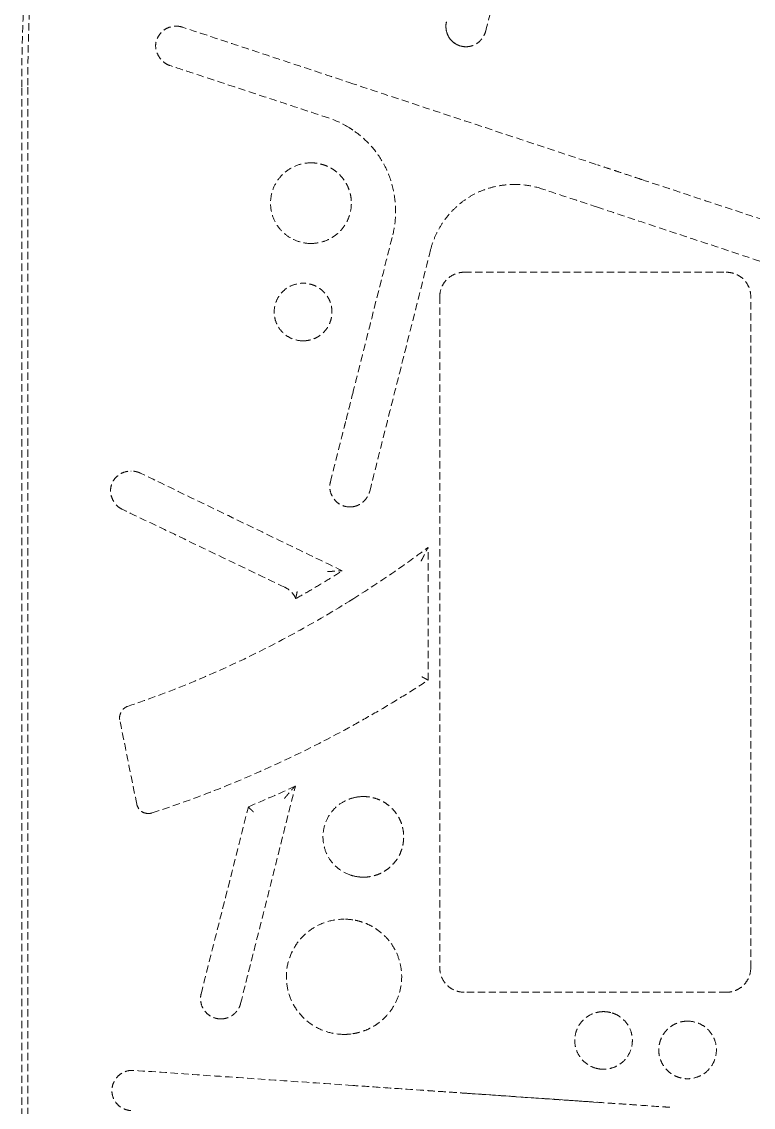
# Model space of a CAD drawing. Header units: millimetres. Extents: x -4194 to 3683, y -2760 to 1498.
# Drawn here: x 506.4 to 633.4, y -82.9 to 105.6 of the extents above; entities that cross this region are included whole.
import ezdxf

# ---------------------------------------------------------------- set-up
doc = ezdxf.new("R2010")
doc.units = ezdxf.units.MM
doc.linetypes.add('HIDDEN', pattern=[1.905, 1.27, -0.635])
doc.layers.add('DIKOM_ОБЪЕКТ', color=7, linetype='Continuous')

msp = doc.modelspace()

# ---------------------------------------------------------------- linework, layer by layer
at = {"layer": 'DIKOM_ОБЪЕКТ', "color": 7, "linetype": 'HIDDEN', "lineweight": 15, "extrusion": (1, -3.06162e-16, -2.22045e-16)}
for p, q in [((533.175, 104.792), (533.225, 104.792)), ((583.537, 101.223), (583.531, 101.223)), ((578.982, 57.838), (578.982, -58.676)), ((632.996, -58.676), (632.996, 57.838)), ((525.336, 27.559), (525.396, 27.559)), ((565.7, -28.94), (565.71, -28.94)), ((528.419, -31.879), (528.38, -31.879)), ((565.71, -42.941), (565.7, -42.941)), ((562.358, -50.231), (562.37, -50.231)), ((540.996, -67.537), (540.965, -67.537)), ((562.37, -70.231), (562.357, -70.231)), ((525.589, -76.473), (525.648, -76.473))]:
    msp.add_line(p, q, dxfattribs=at)
at = {"layer": 'DIKOM_ОБЪЕКТ', "color": 7, "linetype": 'HIDDEN', "lineweight": 15}
for points, weights in [([(506.38, 94.189), (506.38, 111.15), (507.815, 128.05), (510.675, 144.768)], [1, 0.997609924359, 0.997609924359, 1]), ([(523.795, 20.941), (523.795, 20.941), (523.795, 20.941), (523.795, 20.941)], [1.13201488447, 1.13201772008, 1.13202055573, 1.13202339143]), ([(563.834, -29.197), (563.834, -29.197), (563.834, -29.197), (563.834, -29.197)], [1.16694535021, 1.16694914325, 1.16695293635, 1.16695672952])]:
    msp.add_rational_spline(points, weights, degree=3, dxfattribs=at)
for points, knots in [([(508.765, 122.424), (508.541, 120.066), (508.346, 117.712), (508.097, 114.187), (507.983, 112.426), (507.868, 110.375), (507.815, 109.35), (507.793, 108.911), (507.779, 108.619), (507.772, 108.474), (507.543, 103.609), (507.433, 98.895), (507.433, 94.189)], [0, 0, 0, 0, 0.25, 0.25, 0.375, 0.4375, 0.46875, 0.484375, 0.484375, 0.5, 0.5, 1, 1, 1, 1]), ([(606.462, 112.576), (606.72, 112.556), (610.569, 112.257), (618.186, 111.333), (629.061, 109.06), (639.534, 105.91), (645.847, 103.412), (648.88, 102.074)], [0.18561298, 0.18561298, 0.18561298, 0.18561298, 0.2, 0.4, 0.6, 0.8, 1, 1, 1, 1]), ([(580.16, 105.567), (580.062, 105.179), (580.006, 104.42), (580.295, 103.314), (580.883, 102.367), (581.591, 101.782), (582.252, 101.456), (582.781, 101.292), (583.212, 101.231), (583.464, 101.223), (583.534, 101.223)], [0.00019712, 0.00019712, 0.00019712, 0.00019712, 0.1, 0.2, 0.3, 0.4, 0.45, 0.5, 0.55, 0.56928256, 0.56928256, 0.56928256, 0.56928256]), ([(583.525, 101.223), (583.15, 101.224), (582.771, 101.288), (582.071, 101.527), (581.739, 101.701), (581.147, 102.144), (580.881, 102.422), (580.468, 103.03), (580.31, 103.364), (580.091, 104.078), (580.035, 104.47), (580.059, 105.096), (580.095, 105.336), (580.153, 105.569)], [0, 0, 0, 0, 1.1237823, 1.1237823, 2.2208134, 2.2208134, 3.3430783, 3.3430783, 4.426309, 4.426309, 5.5836777, 5.5836777, 6.3046352, 6.3046352, 6.3046352, 6.3046352]), ([(532.049, 97.981), (531.791, 98.066), (531.546, 98.193), (531.064, 98.521), (530.83, 98.733), (530.358, 99.268), (530.135, 99.612), (529.784, 100.377), (529.662, 100.819), (529.628, 101.622), (529.686, 101.992), (529.899, 102.636), (530.04, 102.924), (530.425, 103.51), (530.688, 103.802), (531.294, 104.288), (531.648, 104.482), (532.356, 104.719), (532.714, 104.78), (533.105, 104.792), (533.14, 104.792), (533.176, 104.792)], [0.0000149, 0.0000149, 0.0000149, 0.0000149, 0.8163574, 0.8163574, 1.7554825, 1.7554825, 2.9619678, 2.9619678, 4.286247, 4.286247, 5.3735956, 5.3735956, 6.3217794, 6.3217794, 7.4789124, 7.4789124, 8.6596045, 8.6596045, 9.7323924, 9.7323924, 9.8395541, 9.8395541, 9.8395541, 9.8395541]), ([(534.32, 104.619), (534.189, 104.663), (533.927, 104.731), (533.56, 104.783), (533.324, 104.792), (533.225, 104.792)], [0, 0, 0, 0, 0.04545455, 0.09090909, 0.12404536, 0.12404536, 0.12404536, 0.12404536]), ([(583.537, 101.223), (583.647, 101.223), (583.941, 101.237), (584.419, 101.323), (585.12, 101.571), (585.748, 101.991), (586.257, 102.536), (586.575, 102.992), (586.816, 103.469), (586.927, 103.797), (586.97, 103.969)], [0.56954341, 0.56954341, 0.56954341, 0.56954341, 0.6, 0.65, 0.7, 0.8, 0.85, 0.9, 0.95, 1, 1, 1, 1]), ([(559.683, 88.86), (556.521, 89.904), (553.362, 90.947), (545.649, 93.495), (541.099, 94.995), (535.059, 96.985), (533.553, 97.483), (532.049, 97.981)], [0, 0, 0, 0, 10.0018329, 10.0018329, 24.4602648, 24.4602648, 29.275213, 29.275213, 29.275213, 29.275213]), ([(606.153, 80.794), (601.506, 82.335), (587.413, 87.009), (573.322, 91.683), (563.88, 94.814)], [0.50268637, 0.50268637, 0.50268637, 0.50268637, 0.66666667, 1, 1, 1, 1]), ([(570.821, 68.569), (571.113, 69.726), (571.274, 70.923), (571.347, 73.328), (571.257, 74.55), (570.823, 76.975), (570.471, 78.19), (569.513, 80.487), (568.899, 81.582), (567.473, 83.562), (566.661, 84.466), (565.177, 85.814), (564.543, 86.315), (563.88, 86.769)], [0, 0, 0, 0, 3.5801079, 3.5801079, 7.2178971, 7.2178971, 10.9687648, 10.9687648, 14.6857434, 14.6857434, 18.2918403, 18.2918403, 20.7045, 20.7045, 20.7045, 20.7045]), ([(556.611, 67.069), (555.86, 67.069), (555.1, 67.195), (553.674, 67.668), (552.991, 68.026), (551.801, 68.923), (551.275, 69.466), (550.418, 70.689), (550.086, 71.39), (549.672, 72.819), (549.577, 73.563), (549.625, 75.04), (549.772, 75.789), (550.284, 77.188), (550.66, 77.854), (551.584, 79.004), (552.136, 79.509), (553.377, 80.331), (554.088, 80.645), (555.403, 80.989), (556.008, 81.069), (556.609, 81.069)], [0, 0, 0, 0, 2.2560229, 2.2560229, 4.5142658, 4.5142658, 6.7321066, 6.7321066, 8.9992762, 8.9992762, 11.1956733, 11.1956733, 13.4297286, 13.4297286, 15.6663299, 15.6663299, 17.8609773, 17.8609773, 20.1377148, 20.1377148, 21.9437896, 21.9437896, 21.9437896, 21.9437896]), ([(556.63, 67.069), (557.303, 67.069), (558.554, 67.264), (560.146, 67.937), (561.463, 68.923), (562.498, 70.139), (563.229, 71.55), (563.564, 72.875), (563.646, 73.968), (563.609, 74.785), (563.479, 75.586), (563.261, 76.359), (562.985, 77.039), (562.64, 77.691), (562.186, 78.356), (561.642, 78.98), (560.992, 79.57), (560.251, 80.087), (559.424, 80.514), (558.524, 80.83), (557.595, 81.023), (556.959, 81.069), (556.63, 81.069)], [0, 0, 0, 0, 0.0769231, 0.1538462, 0.2307692, 0.3076923, 0.3846154, 0.4615385, 0.5, 0.5384615, 0.5769231, 0.6153846, 0.6538462, 0.6923077, 0.7307692, 0.7692308, 0.8076923, 0.8461538, 0.8846154, 0.9230769, 0.9615385, 1, 1, 1, 1]), ([(614.083, 78.165), (613.564, 78.337), (613.06, 78.504), (611.729, 78.945), (610.931, 79.21), (609.803, 79.584), (609.438, 79.705), (608.731, 79.939), (608.386, 80.053), (607.53, 80.337), (606.971, 80.523), (606.38, 80.718)], [0.41935742, 0.41935742, 0.41935742, 0.41935742, 0.4375, 0.4375, 0.46875, 0.46875, 0.484375, 0.484375, 0.5, 0.5, 0.52500148, 0.52500148, 0.52500148, 0.52500148]), ([(577.4, 66.019), (577.568, 66.686), (578, 67.979), (578.917, 69.825), (580.065, 71.528), (581.426, 73.071), (582.985, 74.426), (584.718, 75.55), (586.598, 76.402), (588.576, 76.984), (590.384, 77.263), (591.523, 77.315), (591.981, 77.316)], [0, 0, 0, 0, 0.08333333, 0.16666667, 0.25, 0.33333333, 0.41666667, 0.5, 0.58333333, 0.66666667, 0.75, 0.80588851, 0.80588851, 0.80588851, 0.80588851]), ([(596.668, 76.579), (595.611, 76.93), (594.505, 77.152), (592.932, 77.295), (592.466, 77.316), (591.999, 77.316)], [0, 0, 0, 0, 3.3399774, 3.3399774, 4.7386746, 4.7386746, 4.7386746, 4.7386746]), ([(614.083, 78.165), (617.247, 77.116), (620.411, 76.067), (632.015, 72.221), (640.455, 69.425), (648.891, 66.628)], [0, 0, 0, 0, 10.0000677, 10.0000677, 36.6784794, 36.6784794, 36.6784794, 36.6784794]), ([(606.225, 73.409), (608.84, 72.541), (617.257, 69.749), (631.476, 65.031), (643.079, 61.18), (648.88, 59.255)], [0.18302657, 0.18302657, 0.18302657, 0.18302657, 0.33333333, 0.66666667, 1, 1, 1, 1]), ([(563.869, 41.03), (564.685, 44.262), (565.5, 47.494), (567.818, 56.673), (569.32, 62.621), (570.821, 68.569)], [0, 0, 0, 0, 10.0000003, 10.0000003, 28.404052, 28.404052, 28.404052, 28.404052]), ([(556.63, 67.069), (556.628, 67.069), (556.626, 67.069), (556.623, 67.069), (556.621, 67.069), (556.617, 67.069)], [0, 0, 0, 0, 0.5, 0.5, 0.93520874, 0.93520874, 0.93520874, 0.93520874]), ([(578.982, 57.838), (578.982, 58.258), (579.05, 58.681), (579.307, 59.506), (579.505, 59.915), (580.025, 60.663), (580.363, 61.005), (581.094, 61.526), (581.489, 61.725), (582.324, 62.003), (582.777, 62.081), (583.226, 62.081)], [0, 0, 0, 0, 1.2578721, 1.2578721, 2.5913924, 2.5913924, 3.9905743, 3.9905743, 5.2869121, 5.2869121, 6.6318634, 6.6318634, 6.6318634, 6.6318634]), ([(628.752, 62.081), (629.172, 62.081), (629.596, 62.012), (630.422, 61.755), (630.832, 61.556), (631.58, 61.036), (631.922, 60.698), (632.443, 59.965), (632.641, 59.571), (632.918, 58.737), (632.996, 58.285), (632.996, 57.838)], [0, 0, 0, 0, 1.2597118, 1.2597118, 2.5949251, 2.5949251, 3.9950943, 3.9950943, 5.2914285, 5.2914285, 6.6317326, 6.6317326, 6.6317326, 6.6317326]), ([(555.239, 50.169), (554.701, 50.169), (554.157, 50.26), (553.138, 50.599), (552.649, 50.854), (551.799, 51.496), (551.423, 51.886), (550.812, 52.76), (550.575, 53.259), (550.281, 54.279), (550.213, 54.811), (550.248, 55.864), (550.353, 56.399), (550.719, 57.399), (550.99, 57.876), (551.652, 58.699), (552.047, 59.06), (552.933, 59.643), (553.439, 59.867), (554.376, 60.112), (554.809, 60.169), (555.239, 60.169)], [0, 0, 0, 0, 1.6148918, 1.6148918, 3.2287642, 3.2287642, 4.8153959, 4.8153959, 6.4298494, 6.4298494, 7.9998834, 7.9998834, 9.5934532, 9.5934532, 11.1959372, 11.1959372, 12.7650673, 12.7650673, 14.3838566, 14.3838566, 15.6752528, 15.6752528, 15.6752528, 15.6752528]), ([(559.993, 25.689), (560.809, 28.921), (561.626, 32.152), (562.53, 35.732), (562.618, 36.08), (562.706, 36.428)], [0, 0, 0, 0, 10.0000081, 10.0000081, 11.0771337, 11.0771337, 11.0771337, 11.0771337]), ([(523.795, 20.941), (523.534, 21.066), (523.291, 21.234), (522.828, 21.646), (522.609, 21.903), (522.202, 22.521), (522.026, 22.901), (521.864, 23.494), (521.826, 23.697), (521.782, 24.251), (521.82, 24.609), (521.99, 25.267), (522.117, 25.579), (522.476, 26.178), (522.723, 26.463), (523.276, 26.934), (523.587, 27.127), (524.271, 27.423), (524.659, 27.518), (525.142, 27.555), (525.24, 27.559), (525.337, 27.559)], [0, 0, 0, 0, 0.8730605, 0.8730605, 1.8708651, 1.8708651, 3.1003616, 3.1003616, 3.7155791, 3.7155791, 4.7659114, 4.7659114, 5.7572588, 5.7572588, 6.8650585, 6.8650585, 7.9474128, 7.9474128, 9.1212859, 9.1212859, 9.4165771, 9.4165771, 9.4165771, 9.4165771]), ([(527.03, 27.189), (526.861, 27.271), (526.518, 27.404), (525.975, 27.529), (525.586, 27.559), (525.396, 27.559)], [0, 0, 0, 0, 0.05, 0.1, 0.14786519, 0.14786519, 0.14786519, 0.14786519]), ([(563.377, 21.332), (563.004, 21.332), (562.626, 21.394), (561.927, 21.63), (561.595, 21.803), (560.999, 22.244), (560.731, 22.521), (560.313, 23.129), (560.154, 23.462), (559.931, 24.176), (559.875, 24.569), (559.896, 25.203), (559.933, 25.45), (559.993, 25.689)], [0, 0, 0, 0, 1.1188073, 1.1188073, 2.2155103, 2.2155103, 3.3428111, 3.3428111, 4.4270736, 4.4270736, 5.5864384, 5.5864384, 6.3273498, 6.3273498, 6.3273498, 6.3273498]), ([(552.07, 7.395), (549.072, 8.832), (546.078, 10.266), (538.546, 13.875), (534.014, 16.046), (527.597, 19.12), (525.694, 20.031), (523.795, 20.941)], [0, 0, 0, 0, 10.0014973, 10.0014973, 25.2068198, 25.2068198, 31.6334558, 31.6334558, 31.6334558, 31.6334558]), ([(563.869, 5.335), (566.692, 7.107), (569.471, 8.952), (573.811, 11.993), (575.404, 13.145), (576.981, 14.319)], [0, 0, 0, 0, 10.0033238, 10.0033238, 15.9020967, 15.9020967, 15.9020967, 15.9020967]), ([(575.752, 11.947), (575.783, 12.008), (575.818, 12.077), (575.876, 12.19), (575.896, 12.23), (575.927, 12.292), (575.944, 12.323), (575.963, 12.361), (575.972, 12.378), (575.977, 12.389), (575.981, 12.396), (576.019, 12.47), (576.054, 12.54), (576.108, 12.645), (576.134, 12.697), (576.161, 12.75), (576.179, 12.784), (576.188, 12.801), (576.274, 12.968), (576.343, 13.103), (576.435, 13.283), (576.464, 13.34), (576.505, 13.42), (576.525, 13.458), (576.547, 13.5), (576.556, 13.518), (576.562, 13.53), (576.565, 13.534), (576.597, 13.598), (576.625, 13.651), (576.663, 13.724), (576.681, 13.759), (576.698, 13.793), (576.71, 13.814), (576.715, 13.824), (576.745, 13.883), (576.768, 13.926), (576.8, 13.987), (576.815, 14.016), (576.829, 14.042), (576.838, 14.06), (576.842, 14.067), (576.867, 14.115), (576.885, 14.149), (576.909, 14.193), (576.92, 14.213), (576.929, 14.23), (576.935, 14.241), (576.938, 14.246), (576.966, 14.296), (576.979, 14.319), (576.982, 14.319)], [0, 0, 0, 0, 0.0625, 0.0625, 0.09375, 0.09375, 0.109375, 0.1171875, 0.1210937, 0.1210937, 0.125, 0.125, 0.1875, 0.1875, 0.21875, 0.234375, 0.234375, 0.25, 0.25, 0.375, 0.375, 0.4375, 0.4375, 0.46875, 0.484375, 0.4921875, 0.4921875, 0.5, 0.5, 0.5625, 0.5625, 0.59375, 0.609375, 0.609375, 0.625, 0.625, 0.6875, 0.6875, 0.71875, 0.734375, 0.734375, 0.75, 0.75, 0.8125, 0.8125, 0.84375, 0.859375, 0.859375, 0.875, 0.875, 1, 1, 1, 1]), ([(559.503, 10.115), (559.566, 10.118), (559.637, 10.122), (559.756, 10.128), (559.798, 10.13), (559.864, 10.133), (559.898, 10.135), (559.939, 10.137), (559.959, 10.138), (559.968, 10.139), (559.974, 10.139), (559.976, 10.139), (560.128, 10.147), (560.239, 10.153), (560.351, 10.159), (560.379, 10.16), (560.407, 10.162), (560.414, 10.162), (560.421, 10.162), (560.423, 10.163), (560.425, 10.163), (560.425, 10.163), (560.425, 10.163), (560.425, 10.163), (560.424, 10.163), (560.505, 10.167), (560.58, 10.171), (560.682, 10.176), (560.731, 10.179), (560.784, 10.182), (560.806, 10.183), (560.821, 10.184), (560.826, 10.184), (560.904, 10.188), (560.969, 10.192), (561.062, 10.197), (561.106, 10.199), (561.148, 10.201), (561.176, 10.203), (561.188, 10.203), (561.265, 10.208), (561.322, 10.211), (561.404, 10.215), (561.43, 10.217), (561.48, 10.219), (561.502, 10.22), (561.577, 10.224), (561.623, 10.227), (561.687, 10.23), (561.717, 10.232), (561.746, 10.234), (561.764, 10.235), (561.772, 10.235), (561.822, 10.238), (561.858, 10.24), (561.905, 10.242), (561.926, 10.243), (561.945, 10.244), (561.957, 10.245), (561.962, 10.245), (562.017, 10.248), (562.043, 10.249), (562.047, 10.249)], [0, 0, 0, 0, 0.0625, 0.0625, 0.09375, 0.09375, 0.109375, 0.1171875, 0.1210938, 0.1230469, 0.1230469, 0.125, 0.125, 0.1875, 0.1875, 0.21875, 0.21875, 0.234375, 0.234375, 0.2421875, 0.2460938, 0.2480469, 0.2490234, 0.2490234, 0.25, 0.25, 0.3125, 0.3125, 0.34375, 0.359375, 0.3671875, 0.3671875, 0.375, 0.375, 0.4375, 0.4375, 0.46875, 0.484375, 0.484375, 0.5, 0.5, 0.5625, 0.5625, 0.59375, 0.59375, 0.625, 0.625, 0.6875, 0.6875, 0.71875, 0.734375, 0.734375, 0.75, 0.75, 0.8125, 0.8125, 0.84375, 0.859375, 0.859375, 0.875, 0.875, 1, 1, 1, 1]), ([(553.982, 5.434), (553.821, 5.79), (553.601, 6.123), (553.067, 6.733), (552.739, 7.011), (552.279, 7.289), (552.176, 7.345), (552.07, 7.395)], [0, 0, 0, 0, 1.1735274, 1.1735274, 2.437837, 2.437837, 2.790933, 2.790933, 2.790933, 2.790933]), ([(553.987, 5.429), (553.982, 5.429), (553.979, 5.439), (553.98, 5.468), (553.981, 5.48), (553.984, 5.502), (553.986, 5.514), (553.988, 5.527), (553.989, 5.537), (553.99, 5.542), (553.997, 5.58), (554.005, 5.623), (554.023, 5.706), (554.029, 5.737), (554.04, 5.787), (554.046, 5.814), (554.053, 5.847), (554.057, 5.861), (554.059, 5.871), (554.06, 5.877), (554.067, 5.911), (554.075, 5.945), (554.088, 6.003), (554.092, 6.024), (554.099, 6.057), (554.102, 6.069), (554.107, 6.092), (554.11, 6.105), (554.122, 6.16), (554.131, 6.205), (554.146, 6.273), (554.153, 6.308), (554.162, 6.349), (554.166, 6.366), (554.168, 6.378), (554.169, 6.383), (554.218, 6.628), (554.263, 6.85), (554.298, 7.038)], [0, 0, 0, 0, 0.125, 0.125, 0.1875, 0.1875, 0.21875, 0.234375, 0.234375, 0.25, 0.25, 0.375, 0.375, 0.4375, 0.4375, 0.46875, 0.484375, 0.4921875, 0.4921875, 0.5, 0.5, 0.5625, 0.5625, 0.59375, 0.59375, 0.609375, 0.609375, 0.625, 0.625, 0.6875, 0.6875, 0.71875, 0.734375, 0.7421875, 0.7421875, 0.75, 0.75, 1, 1, 1, 1]), ([(524.745, -13.286), (527.849, -12.245), (530.938, -11.11), (537.285, -8.573), (540.544, -7.156), (547.042, -4.106), (550.283, -2.467), (556.781, 1.058), (560.038, 2.953), (563.236, 4.94)], [0, 0, 0, 0, 10.0060885, 10.0060885, 20.7412988, 20.7412988, 31.6668678, 31.6668678, 42.9696878, 42.9696878, 42.9696878, 42.9696878]), ([(576.982, -8.731), (576.98, -8.731), (576.972, -8.728), (576.942, -8.713), (576.919, -8.702), (576.864, -8.674), (576.83, -8.656), (576.767, -8.623), (576.744, -8.611), (576.707, -8.592), (576.688, -8.582), (576.668, -8.571), (576.654, -8.564), (576.646, -8.56), (576.593, -8.532), (576.537, -8.502), (576.437, -8.449), (576.402, -8.43), (576.345, -8.399), (576.315, -8.383), (576.279, -8.364), (576.261, -8.354), (576.253, -8.35), (576.248, -8.347), (576.244, -8.345), (576.226, -8.335), (576.198, -8.32), (576.139, -8.288), (576.116, -8.276), (576.078, -8.255), (576.057, -8.244), (576.035, -8.232), (576.02, -8.224), (576.012, -8.22), (575.9, -8.159), (575.816, -8.113), (575.752, -8.078)], [0, 0, 0, 0, 0.125, 0.125, 0.25, 0.25, 0.375, 0.375, 0.4375, 0.4375, 0.46875, 0.484375, 0.484375, 0.5, 0.5, 0.625, 0.625, 0.6875, 0.6875, 0.71875, 0.734375, 0.7421875, 0.7460938, 0.7460938, 0.75, 0.75, 0.8125, 0.8125, 0.84375, 0.84375, 0.859375, 0.8671875, 0.8671875, 0.875, 0.875, 1, 1, 1, 1]), ([(523.4, -15.572), (523.373, -15.438), (523.367, -15.299), (523.389, -15.004), (523.423, -14.847), (523.537, -14.494), (523.631, -14.3), (523.887, -13.904), (524.064, -13.704), (524.413, -13.435), (524.574, -13.344), (524.745, -13.286)], [0, 0, 0, 0, 0.4100336, 0.4100336, 0.88562, 0.88562, 1.5220028, 1.5220028, 2.3038842, 2.3038842, 2.8456352, 2.8456352, 2.8456352, 2.8456352]), ([(526.364, -30.276), (525.706, -27.011), (525.048, -23.746), (524.059, -18.844), (523.73, -17.208), (523.4, -15.572)], [0, 0, 0, 0, 10.0000038, 10.0000038, 15.011763, 15.011763, 15.011763, 15.011763]), ([(552.011, -29.26), (552.058, -29.204), (552.11, -29.142), (552.196, -29.04), (552.226, -29.004), (552.273, -28.948), (552.297, -28.92), (552.326, -28.885), (552.339, -28.87), (552.347, -28.86), (552.352, -28.854), (552.409, -28.787), (552.462, -28.724), (552.542, -28.63), (552.582, -28.583), (552.622, -28.536), (552.649, -28.504), (552.661, -28.489), (552.79, -28.34), (552.893, -28.219), (553.032, -28.057), (553.076, -28.007), (553.137, -27.935), (553.167, -27.901), (553.2, -27.863), (553.214, -27.847), (553.223, -27.837), (553.226, -27.833), (553.325, -27.72), (553.407, -27.627), (553.514, -27.506), (553.547, -27.47), (553.592, -27.419), (553.614, -27.395), (553.637, -27.369), (553.647, -27.359), (553.653, -27.352), (553.656, -27.349), (553.692, -27.309), (553.721, -27.278), (553.759, -27.238), (553.777, -27.219), (553.793, -27.203), (553.803, -27.193), (553.807, -27.189), (553.855, -27.142), (553.88, -27.121), (553.887, -27.121)], [0, 0, 0, 0, 0.0625, 0.0625, 0.09375, 0.09375, 0.109375, 0.1171875, 0.1210938, 0.1210938, 0.125, 0.125, 0.1875, 0.1875, 0.21875, 0.234375, 0.234375, 0.25, 0.25, 0.375, 0.375, 0.4375, 0.4375, 0.46875, 0.484375, 0.4921875, 0.4921875, 0.5, 0.5, 0.625, 0.625, 0.6875, 0.6875, 0.71875, 0.734375, 0.7421875, 0.7421875, 0.75, 0.75, 0.8125, 0.8125, 0.84375, 0.859375, 0.859375, 0.875, 0.875, 1, 1, 1, 1]), ([(563.493, -42.58), (562.771, -42.341), (562.08, -41.976), (560.886, -41.071), (560.362, -40.525), (559.515, -39.304), (559.186, -38.608), (558.775, -37.182), (558.681, -36.435), (558.731, -34.954), (558.881, -34.203), (559.399, -32.801), (559.778, -32.136), (560.708, -30.984), (561.265, -30.479), (562.379, -29.75), (562.926, -29.487), (563.494, -29.3)], [0, 0, 0, 0, 2.2832367, 2.2832367, 4.497182, 4.497182, 6.745138, 6.745138, 8.9495744, 8.9495744, 11.1914543, 11.1914543, 13.4314532, 13.4314532, 15.6336229, 15.6336229, 17.4265962, 17.4265962, 17.4265962, 17.4265962]), ([(565.71, -42.941), (565.805, -42.941), (566.253, -42.932), (567.058, -42.837), (568.086, -42.557), (569.079, -42.116), (569.985, -41.527), (570.784, -40.812), (571.468, -39.987), (572.02, -39.063), (572.421, -38.059), (572.662, -37.02), (572.748, -35.955), (572.666, -34.884), (572.426, -33.838), (572.026, -32.83), (571.475, -31.905), (570.791, -31.077), (569.992, -30.36), (569.092, -29.771), (568.105, -29.329), (567.077, -29.047), (566.265, -28.95), (565.81, -28.94), (565.71, -28.94)], [0.07209496, 0.07209496, 0.07209496, 0.07209496, 0.08333333, 0.125, 0.16666667, 0.20833333, 0.25, 0.29166667, 0.33333333, 0.375, 0.41666667, 0.45833333, 0.5, 0.54166667, 0.58333333, 0.625, 0.66666667, 0.70833333, 0.75, 0.79166667, 0.83333333, 0.875, 0.91666667, 0.92845553, 0.92845553, 0.92845553, 0.92845553]), ([(528.362, -31.879), (528.132, -31.879), (527.898, -31.842), (527.464, -31.695), (527.258, -31.583), (526.921, -31.311), (526.78, -31.155), (526.542, -30.802), (526.446, -30.596), (526.38, -30.348), (526.371, -30.312), (526.364, -30.276)], [0, 0, 0, 0, 0.6938652, 0.6938652, 1.3787618, 1.3787618, 1.9959662, 1.9959662, 2.6577936, 2.6577936, 2.7680889, 2.7680889, 2.7680889, 2.7680889]), ([(528.419, -31.879), (528.521, -31.879), (528.73, -31.864), (528.93, -31.818), (529.034, -31.784)], [0.80834082, 0.80834082, 0.80834082, 0.80834082, 0.9, 1, 1, 1, 1]), ([(537.543, -63.183), (538.359, -59.954), (539.176, -56.724), (541.911, -45.905), (543.83, -38.316), (545.748, -30.726)], [0, 0, 0, 0, 10.0000085, 10.0000085, 33.4947153, 33.4947153, 33.4947153, 33.4947153]), ([(546.636, -31.598), (546.609, -31.574), (546.578, -31.547), (546.526, -31.502), (546.508, -31.486), (546.479, -31.46), (546.464, -31.447), (546.447, -31.432), (546.439, -31.425), (546.434, -31.42), (546.432, -31.419), (546.374, -31.367), (546.331, -31.328), (546.284, -31.285), (546.271, -31.273), (546.256, -31.26), (546.25, -31.254), (546.244, -31.249), (546.242, -31.246), (546.241, -31.246), (546.24, -31.245), (546.241, -31.245), (546.172, -31.182), (546.113, -31.127), (546.039, -31.056), (546.016, -31.034), (545.985, -31.003), (545.971, -30.989), (545.957, -30.975), (545.949, -30.967), (545.945, -30.963), (545.9, -30.917), (545.866, -30.882), (545.812, -30.823), (545.792, -30.799), (545.751, -30.745), (545.743, -30.726), (545.752, -30.721)], [0, 0, 0, 0, 0.0625, 0.0625, 0.09375, 0.09375, 0.109375, 0.1171875, 0.12109375, 0.12109375, 0.125, 0.125, 0.1875, 0.1875, 0.21875, 0.21875, 0.234375, 0.2421875, 0.24609375, 0.24804687, 0.24804687, 0.25, 0.25, 0.375, 0.375, 0.4375, 0.4375, 0.46875, 0.484375, 0.484375, 0.5, 0.5, 0.625, 0.625, 0.75, 0.75, 0.96962687, 0.96962687, 0.96962687, 0.96962687]), ([(562.361, -70.231), (561.422, -70.231), (560.476, -70.093), (558.664, -69.572), (557.782, -69.177), (556.188, -68.164), (555.459, -67.541), (554.208, -66.125), (553.677, -65.316), (552.881, -63.605), (552.604, -62.688), (552.316, -60.826), (552.303, -59.863), (552.55, -57.995), (552.808, -57.071), (553.564, -55.343), (554.075, -54.524), (555.289, -53.085), (555.999, -52.447), (557.565, -51.395), (558.44, -50.976), (560.313, -50.391), (561.337, -50.231), (562.35, -50.231)], [0, 0, 0, 0, 2.8175271, 2.8175271, 5.6617921, 5.6617921, 8.4876683, 8.4876683, 11.3343908, 11.3343908, 14.152282, 14.152282, 16.9847255, 16.9847255, 19.8064359, 19.8064359, 22.6449655, 22.6449655, 25.4585614, 25.4585614, 28.3113098, 28.3113098, 31.3529639, 31.3529639, 31.3529639, 31.3529639]), ([(563.88, -70.114), (564.27, -70.054), (565.024, -69.892), (566.127, -69.523), (567.189, -69.021), (568.512, -68.191), (569.974, -66.864), (571.301, -64.943), (572.146, -62.728), (572.464, -60.385), (572.214, -57.996), (571.4, -55.699), (570.071, -53.704), (568.596, -52.332), (567.255, -51.473), (566.176, -50.954), (565.05, -50.574), (564.279, -50.408), (563.88, -50.347)], [0, 0, 0, 0, 0.0416667, 0.0833333, 0.125, 0.1666667, 0.25, 0.3333333, 0.4166667, 0.5, 0.5833333, 0.6666667, 0.75, 0.8333333, 0.875, 0.9166667, 0.9583333, 1, 1, 1, 1]), ([(583.226, -62.919), (582.806, -62.919), (582.382, -62.85), (581.556, -62.593), (581.146, -62.394), (580.398, -61.874), (580.056, -61.536), (579.535, -60.803), (579.337, -60.409), (579.06, -59.575), (578.982, -59.123), (578.982, -58.676)], [0, 0, 0, 0, 1.2597364, 1.2597364, 2.5949761, 2.5949761, 3.9951667, 3.9951667, 5.2915087, 5.2915087, 6.6317678, 6.6317678, 6.6317678, 6.6317678]), ([(632.996, -58.676), (632.996, -59.096), (632.928, -59.519), (632.671, -60.344), (632.472, -60.753), (631.952, -61.501), (631.615, -61.843), (630.883, -62.364), (630.489, -62.563), (629.654, -62.841), (629.201, -62.919), (628.752, -62.919)], [0, 0, 0, 0, 1.2578915, 1.2578915, 2.5914269, 2.5914269, 3.9906143, 3.9906143, 5.286944, 5.286944, 6.6318281, 6.6318281, 6.6318281, 6.6318281]), ([(540.956, -67.537), (540.569, -67.537), (540.178, -67.472), (539.462, -67.224), (539.126, -67.044), (538.522, -66.59), (538.249, -66.306), (537.83, -65.681), (537.672, -65.338), (537.469, -64.625), (537.423, -64.245), (537.451, -63.64), (537.486, -63.409), (537.543, -63.183)], [0, 0, 0, 0, 1.1633352, 1.1633352, 2.281974, 2.281974, 3.4358403, 3.4358403, 4.5413202, 4.5413202, 5.6608359, 5.6608359, 6.3576099, 6.3576099, 6.3576099, 6.3576099]), ([(540.996, -67.537), (541.114, -67.537), (541.416, -67.522), (541.898, -67.435), (542.42, -67.253), (542.903, -66.988), (543.335, -66.648), (543.703, -66.257), (544.009, -65.824), (544.242, -65.368), (544.349, -65.055), (544.39, -64.891)], [0.56785947, 0.56785947, 0.56785947, 0.56785947, 0.6, 0.65, 0.7, 0.75, 0.8, 0.85, 0.9, 0.95, 1, 1, 1, 1]), ([(606.428, -76.178), (605.886, -76.067), (605.354, -75.864), (604.421, -75.31), (604.004, -74.96), (603.304, -74.157), (603.014, -73.692), (602.611, -72.714), (602.486, -72.191), (602.402, -71.132), (602.45, -70.583), (602.709, -69.547), (602.923, -69.046), (603.491, -68.155), (603.849, -67.751), (604.67, -67.075), (605.147, -66.798), (605.83, -66.539), (606.016, -66.481), (606.204, -66.434)], [0, 0, 0, 0, 1.6609221, 1.6609221, 3.2546493, 3.2546493, 4.8555966, 4.8555966, 6.4294632, 6.4294632, 8.0423079, 8.0423079, 9.63364, 9.63364, 11.2136126, 11.2136126, 12.8244543, 12.8244543, 13.4059673, 13.4059673, 13.4059673, 13.4059673]), ([(607.392, -66.281), (607.135, -66.283), (606.631, -66.327), (606.135, -66.445), (605.887, -66.525)], [0.00235498, 0.00235498, 0.00235498, 0.00235498, 0.05, 0.099531745, 0.099531745, 0.099531745, 0.099531745]), ([(607.431, -66.281), (607.264, -66.281), (607.095, -66.289), (606.762, -66.323), (606.598, -66.348), (606.358, -66.397), (606.281, -66.415), (606.204, -66.434)], [0, 0, 0, 0, 0.03125, 0.03125, 0.0625, 0.0625, 0.077315025, 0.077315025, 0.077315025, 0.077315025]), ([(610.071, -67.033), (609.95, -66.957), (609.598, -66.759), (608.978, -66.504), (608.217, -66.324), (607.7, -66.281), (607.431, -66.281)], [0.82254358, 0.82254358, 0.82254358, 0.82254358, 0.85, 0.9, 0.95, 0.99998412, 0.99998412, 0.99998412, 0.99998412]), ([(607.431, -66.281), (607.97, -66.281), (608.516, -66.371), (609.535, -66.712), (610.021, -66.968), (610.865, -67.608), (611.237, -67.995), (611.845, -68.865), (612.083, -69.365), (612.378, -70.386), (612.446, -70.918), (612.411, -71.975), (612.307, -72.511), (611.938, -73.516), (611.666, -73.996), (611.001, -74.821), (610.604, -75.181), (609.717, -75.761), (609.213, -75.982), (608.284, -76.224), (607.856, -76.281), (607.431, -76.281)], [0, 0, 0, 0, 1.6178564, 1.6178564, 3.224016, 3.224016, 4.7946938, 4.7946938, 6.411019, 6.411019, 7.9825666, 7.9825666, 9.5823504, 9.5823504, 11.1929219, 11.1929219, 12.7630472, 12.7630472, 14.3708115, 14.3708115, 15.6456898, 15.6456898, 15.6456898, 15.6456898]), ([(622.024, -67.931), (622.564, -67.931), (623.109, -68.021), (624.129, -68.362), (624.615, -68.618), (625.459, -69.259), (625.831, -69.645), (626.439, -70.516), (626.677, -71.015), (626.972, -72.036), (627.04, -72.569), (627.005, -73.625), (626.9, -74.162), (626.532, -75.166), (626.26, -75.646), (625.594, -76.471), (625.198, -76.831), (624.311, -77.411), (623.807, -77.632), (622.877, -77.874), (622.449, -77.931), (622.024, -77.931)], [0, 0, 0, 0, 1.6180958, 1.6180958, 3.2244989, 3.2244989, 4.7953897, 4.7953897, 6.411805, 6.411805, 7.9832959, 7.9832959, 9.5828981, 9.5828981, 11.1933234, 11.1933234, 12.7634139, 12.7634139, 14.3713095, 14.3713095, 15.6463681, 15.6463681, 15.6463681, 15.6463681]), ([(525.327, -83.46), (524.978, -83.437), (524.629, -83.356), (523.949, -83.095), (523.612, -82.903), (523.016, -82.419), (522.753, -82.116), (522.368, -81.476), (522.229, -81.138), (522.051, -80.421), (522.019, -80.028), (522.092, -79.295), (522.185, -78.945), (522.469, -78.284), (522.665, -77.968), (523.151, -77.403), (523.453, -77.154), (524.096, -76.782), (524.44, -76.648), (525.052, -76.505), (525.322, -76.473), (525.589, -76.473)], [0.0000147, 0.0000147, 0.0000147, 0.0000147, 1.0592367, 1.0592367, 2.2042699, 2.2042699, 3.3764266, 3.3764266, 4.4493407, 4.4493407, 5.5960111, 5.5960111, 6.659542, 6.659542, 7.7553672, 7.7553672, 8.9038329, 8.9038329, 9.9972406, 9.9972406, 10.8077651, 10.8077651, 10.8077651, 10.8077651]), ([(606.428, -76.178), (606.519, -76.196), (606.608, -76.212), (606.956, -76.264), (607.203, -76.281), (607.431, -76.281)], [0.916266084, 0.916266084, 0.916266084, 0.916266084, 0.9375, 0.9375, 1, 1, 1, 1]), ([(563.952, -79.101), (563.943, -79.1), (563.924, -79.099), (563.897, -79.097), (563.879, -79.096), (563.87, -79.095)], [0, 0, 0, 0, 0.3337495, 0.6670828, 1, 1, 1, 1]), ([(606.639, -82.038), (601.83, -81.707), (587.574, -80.726), (573.321, -79.745), (563.88, -79.095)], [0.49695503, 0.49695503, 0.49695503, 0.49695503, 0.66666667, 1, 1, 1, 1]), ([(583.798, -80.466), (583.124, -80.42), (582.425, -80.372), (580.765, -80.258), (579.787, -80.19), (578.259, -80.085), (577.479, -80.032), (576.543, -79.967), (576.068, -79.934), (575.829, -79.918), (575.709, -79.91), (575.649, -79.906), (575.619, -79.904), (575.606, -79.903), (575.597, -79.902), (575.595, -79.902), (572.429, -79.684), (569.879, -79.509), (566.001, -79.242), (564.671, -79.15), (563.952, -79.101)], [0.78839768, 0.78839768, 0.78839768, 0.78839768, 0.8125, 0.8125, 0.84375, 0.84375, 0.859375, 0.8671875, 0.87109375, 0.87304688, 0.87402344, 0.87451172, 0.87475586, 0.87487793, 0.87487793, 0.875, 0.875, 0.9375, 0.9375, 1, 1, 1, 1]), ([(618.932, -82.884), (618.649, -82.865), (618.362, -82.845), (616.021, -82.684), (614.15, -82.555), (611.615, -82.381), (610.815, -82.326), (609.682, -82.248), (609.316, -82.222), (608.606, -82.174), (608.26, -82.15), (606.607, -82.036), (605.085, -81.931), (602.502, -81.753), (601.591, -81.691), (600.15, -81.592), (599.411, -81.541), (598.644, -81.488), (598.126, -81.452), (597.862, -81.434), (595.494, -81.271), (593.544, -81.137), (590.852, -80.952), (589.994, -80.893), (588.815, -80.811), (588.463, -80.787), (588.118, -80.764)], [0.36614591, 0.36614591, 0.36614591, 0.36614591, 0.375, 0.375, 0.4375, 0.4375, 0.46875, 0.46875, 0.484375, 0.484375, 0.5, 0.5, 0.5625, 0.5625, 0.59375, 0.59375, 0.609375, 0.6171875, 0.6171875, 0.625, 0.625, 0.6875, 0.6875, 0.71875, 0.71875, 0.73247349, 0.73247349, 0.73247349, 0.73247349])]:
    msp.add_open_spline(points, degree=3, knots=knots, dxfattribs=at)
for points, degree in [([(586.97, 103.969), (587.386, 105.62), (588.224, 108.932), (589.487, 113.939), (590.335, 117.302), (590.76, 118.989)], 3), ([(533.2, 104.792), (533.199, 104.792), (533.198, 104.792), (533.197, 104.792)], 3), ([(563.88, 94.814), (560.577, 95.91), (553.977, 98.099), (544.116, 101.37), (537.578, 103.539), (534.32, 104.619)], 3), ([(583.525, 101.223), (583.527, 101.223), (583.529, 101.223), (583.531, 101.223)], 3), ([(506.38, -95.811), (506.38, 94.189)], 1), ([(507.433, 94.189), (507.433, -95.811)], 1), ([(563.236, 87.189), (562.124, 87.88), (560.925, 88.449), (559.683, 88.86)], 3), ([(563.88, 86.769), (563.668, 86.914), (563.454, 87.054), (563.236, 87.189)], 3), ([(556.61, 81.069), (556.61, 81.069), (556.61, 81.069), (556.609, 81.069)], 3), ([(556.61, 81.069), (556.617, 81.069), (556.624, 81.069), (556.63, 81.069)], 3), ([(556.62, 81.069), (556.62, 81.069), (556.62, 81.069), (556.62, 81.069)], 3), ([(606.38, 73.357), (603.143, 74.431), (599.905, 75.505), (596.668, 76.579)], 3), ([(556.611, 67.069), (556.612, 67.069), (556.613, 67.069), (556.614, 67.069)], 3), ([(556.62, 67.069), (556.62, 67.069), (556.62, 67.069), (556.62, 67.069)], 3), ([(566.83, 24.089), (567.991, 28.692), (570.32, 37.936), (573.843, 51.912), (576.211, 61.305), (577.4, 66.019)], 3), ([(583.226, 62.081), (583.226, 62.081), (583.226, 62.081), (583.226, 62.081)], 3), ([(583.226, 62.081), (598.401, 62.081), (613.577, 62.081), (628.752, 62.081)], 3), ([(628.752, 62.081), (628.752, 62.081), (628.752, 62.081), (628.752, 62.081)], 3), ([(555.239, 60.169), (555.246, 60.169), (555.253, 60.169), (555.26, 60.169)], 3), ([(555.25, 60.169), (555.249, 60.169), (555.249, 60.169), (555.249, 60.169)], 3), ([(555.26, 50.169), (555.532, 50.169), (556.053, 50.214), (556.821, 50.398), (557.56, 50.705), (558.233, 51.123), (558.83, 51.639), (559.339, 52.24), (559.749, 52.914), (560.046, 53.65), (560.223, 54.415), (560.281, 55.198), (560.213, 55.984), (560.026, 56.748), (559.724, 57.473), (559.312, 58.135), (558.801, 58.728), (558.206, 59.236), (557.539, 59.645), (556.809, 59.945), (556.047, 60.126), (555.53, 60.169), (555.26, 60.169)], 3), ([(555.26, 50.169), (555.253, 50.169), (555.246, 50.169), (555.239, 50.169)], 3), ([(555.249, 50.169), (555.249, 50.169), (555.249, 50.169), (555.249, 50.169)], 3), ([(562.706, 36.428), (563.094, 37.962), (563.481, 39.496), (563.869, 41.03)], 3), ([(525.366, 27.559), (525.366, 27.559), (525.365, 27.559), (525.365, 27.559)], 3), ([(562.06, 10.249), (558.135, 12.147), (550.299, 15.937), (538.612, 21.589), (530.879, 25.329), (527.03, 27.189)], 3), ([(531.548, 24.98), (531.548, 24.98), (531.548, 24.98), (531.548, 24.98)], 3), ([(563.88, 21.368), (564.06, 21.394), (564.406, 21.473), (564.899, 21.67), (565.368, 21.948), (565.788, 22.297), (566.151, 22.699), (566.453, 23.144), (566.682, 23.607), (566.789, 23.924), (566.83, 24.089)], 3), ([(563.377, 21.332), (563.377, 21.332), (563.377, 21.332), (563.377, 21.332)], 3), ([(563.398, 21.332), (563.557, 21.333), (563.717, 21.344), (563.88, 21.368)], 3), ([(576.973, 14.307), (576.973, 14.307), (576.973, 14.307), (576.973, 14.307)], 3), ([(576.989, 14.319), (576.982, 14.319)], 1), ([(576.989, -8.731), (576.989, 14.319)], 1), ([(554.01, 5.429), (554.927, 5.948), (556.746, 6.996), (559.43, 8.603), (561.189, 9.697), (562.06, 10.249)], 3), ([(562.06, 10.249), (562.056, 10.249), (562.052, 10.249), (562.047, 10.249)], 3), ([(553.982, 5.49), (553.982, 5.49), (553.982, 5.49), (553.982, 5.49)], 3), ([(553.987, 5.429), (553.995, 5.429), (554.003, 5.429), (554.01, 5.429)], 3), ([(563.236, 4.94), (563.447, 5.072), (563.658, 5.203), (563.869, 5.335)], 3), ([(563.88, -16.602), (565.343, -15.794), (568.266, -14.134), (572.638, -11.51), (575.54, -9.672), (576.989, -8.731)], 3), ([(576.982, -8.731), (576.989, -8.731)], 1), ([(529.034, -31.784), (532.847, -30.544), (540.527, -27.782), (552.197, -22.73), (559.987, -18.752), (563.88, -16.602)], 3), ([(544.39, -64.891), (545.426, -60.784), (547.51, -52.511), (550.684, -39.921), (552.83, -31.407), (553.91, -27.121)], 3), ([(545.752, -30.721), (548.483, -29.582), (551.195, -28.381), (553.883, -27.122)], 3), ([(553.91, -27.121), (553.903, -27.121), (553.895, -27.121), (553.887, -27.121)], 3), ([(563.494, -29.3), (563.606, -29.263), (563.72, -29.228), (563.834, -29.197)], 3), ([(563.834, -29.197), (564.445, -29.029), (565.083, -28.939), (565.717, -28.94)], 3), ([(565.705, -28.94), (565.098, -28.941), (564.493, -29.021), (563.88, -29.187)], 3), ([(565.717, -28.94), (565.711, -28.94), (565.705, -28.94), (565.7, -28.94)], 3), ([(528.362, -31.879), (528.362, -31.879), (528.363, -31.879), (528.363, -31.879)], 3), ([(545.776, -30.778), (545.776, -30.778), (545.776, -30.778), (545.776, -30.778)], 3), ([(563.869, -42.693), (563.743, -42.658), (563.617, -42.621), (563.493, -42.58)], 3), ([(565.717, -42.941), (565.096, -42.942), (564.469, -42.855), (563.869, -42.693)], 3), ([(563.88, -42.693), (564.492, -42.859), (565.097, -42.94), (565.705, -42.941)], 3), ([(565.7, -42.941), (565.706, -42.941), (565.711, -42.941), (565.717, -42.941)], 3), ([(562.358, -50.231), (562.355, -50.231), (562.353, -50.231), (562.35, -50.231)], 3), ([(563.88, -50.347), (563.37, -50.268), (562.868, -50.231), (562.37, -50.231)], 3), ([(628.752, -62.919), (613.577, -62.919), (598.401, -62.919), (583.226, -62.919)], 3), ([(583.226, -62.919), (583.226, -62.919), (583.226, -62.919), (583.226, -62.919)], 3), ([(628.752, -62.919), (628.752, -62.919), (628.752, -62.919), (628.752, -62.919)], 3), ([(540.956, -67.537), (540.956, -67.537), (540.956, -67.537), (540.956, -67.537)], 3), ([(622.02, -67.931), (621.749, -67.931), (621.23, -67.974), (620.465, -68.157), (619.729, -68.461), (619.056, -68.877), (618.46, -69.391), (617.95, -69.99), (617.538, -70.664), (617.239, -71.399), (617.06, -72.165), (616.999, -72.948), (617.066, -73.734), (617.251, -74.499), (617.552, -75.225), (617.963, -75.889), (618.474, -76.483), (619.07, -76.993), (619.738, -77.404), (620.471, -77.705), (621.233, -77.887), (621.75, -77.931), (622.02, -77.931)], 3), ([(622.024, -67.931), (622.023, -67.931), (622.022, -67.931), (622.02, -67.931)], 3), ([(622.022, -67.931), (622.022, -67.931), (622.022, -67.931), (622.022, -67.931)], 3), ([(562.346, -70.231), (562.855, -70.232), (563.365, -70.193), (563.88, -70.114)], 3), ([(525.618, -76.473), (525.617, -76.473), (525.616, -76.473), (525.614, -76.473)], 3), ([(525.87, -76.481), (525.796, -76.475), (525.722, -76.473), (525.648, -76.473)], 3), ([(563.88, -79.095), (559.625, -78.803), (551.124, -78.218), (538.437, -77.345), (530.044, -76.768), (525.87, -76.481)], 3), ([(563.88, -79.095), (563.877, -79.095), (563.873, -79.095), (563.87, -79.095)], 3), ([(622.02, -77.931), (622.022, -77.931), (622.023, -77.931), (622.024, -77.931)], 3), ([(622.022, -77.931), (622.022, -77.931), (622.022, -77.931), (622.022, -77.931)], 3), ([(583.798, -80.466), (585.238, -80.565), (586.678, -80.664), (588.118, -80.764)], 3)]:
    msp.add_open_spline(points, degree=degree, dxfattribs=at)

doc.saveas('drawing.dxf')
